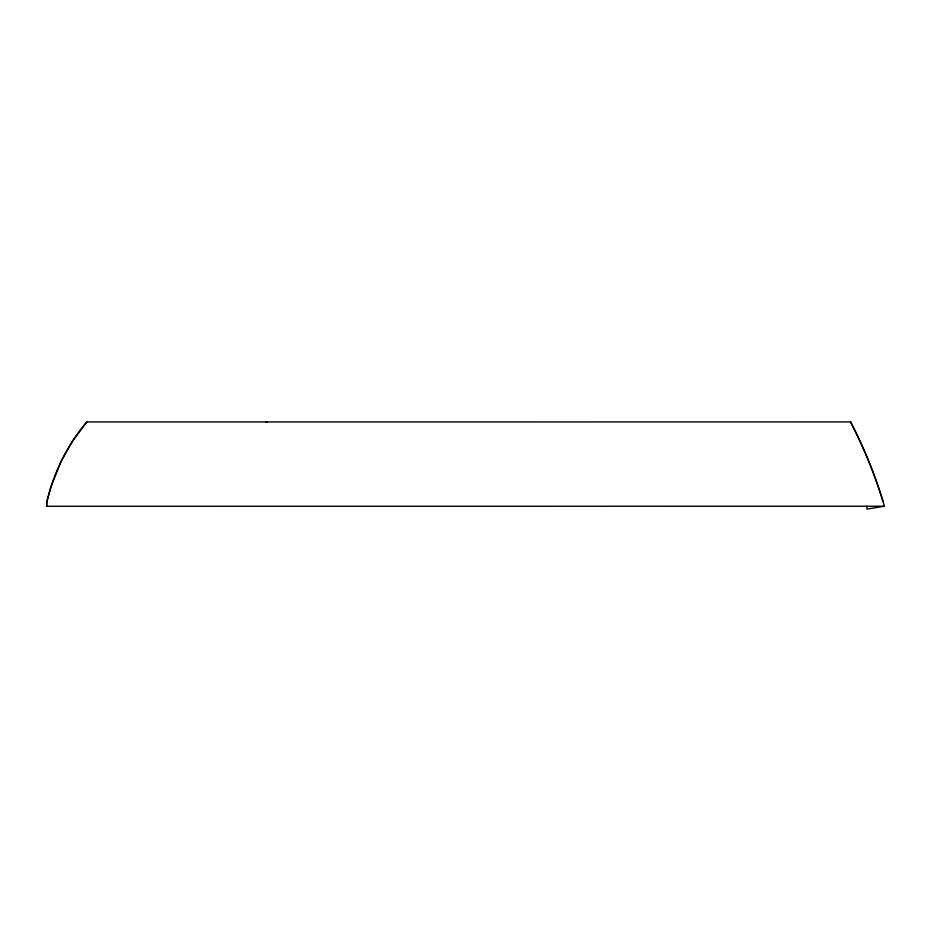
<?xml version="1.0" encoding="UTF-8"?>
<svg xmlns="http://www.w3.org/2000/svg" width="931" height="931" viewBox="0 0 931 931"><rect width="100%" height="100%" fill="white"/><g stroke="black" fill="none" stroke-linecap="round" stroke-linejoin="round"><path stroke-width="1.4" d="M86.758 421.964L72.769 440.735L61.225 461.101L51.077 486.448L46.818 501.506L46.69 506.289L46.608 503.415A188.353 188.353 0 0 1 86.781 421.964L850.666 421.918L854.076 428.877A474.67 474.67 0 0 1 883.03 501.576L884.45 506.231L866.912 509.082L866.912 506.22M265.719 421.952L267.162 421.952M46.55 506.289L884.45 506.231M850.666 421.918L850.585 421.918A474.554 474.554 0 0 1 883.077 501.576"/></g></svg>
